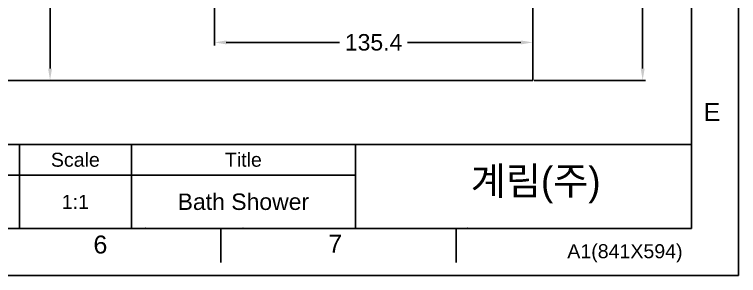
# Model space of a CAD drawing. Header units: millimetres. Extents: x 24023 to 24864, y 1163 to 1757.
# Drawn here: x 24555.6 to 24863.8, y 1162.7 to 1273.8 of the extents above; entities that cross this region are included whole.
import ezdxf

# ---------------------------------------------------------------- set-up
doc = ezdxf.new("R2010")
doc.units = ezdxf.units.MM
doc.linetypes.add('CENTERX2', pattern=[20.32, 12.7, -2.54, 2.54, -2.54])
doc.layers.add('FORM', color=7, linetype='Continuous')
doc.layers.add('벽', color=2, linetype='Continuous')
doc.layers.add('TEXT', color=2, linetype='Continuous', lineweight=13)
doc.styles.get("Standard").update_dxf_attribs({"font": 'arial.ttf'})
doc.dimstyles.new('ISO-25', dxfattribs={"dimtxt": 7, "dimasz": 5, "dimexe": 1.252, "dimexo": 0.625, "dimgap": 1, "dimtad": 1, "dimtih": 1, "dimtoh": 1, "dimdec": 1, "dimdsep": 46, "dimtxsty": 'Standard', "dimcen": 0, "dimclrd": 3, "dimclre": 3, "dimclrt": 4, "dimadec": 0, "dimazin": 0, "dimtfac": 1, "dimtdec": 1, "dimtmove": 0, "dimatfit": 3, "dimfxl": 1, "dimarcsym": 0})

# ---------------------------------------------------------------- blocks, each defined once
blk = doc.blocks.new('*D50')
at = {"color": 3, "lineweight": -2, "transparency": 16777216}
for p, q in [((24727.26, 1520.8), (24569.51, 1520.8)), ((24570.76, 1515.8), (24570.76, 1390.87)), ((24570.76, 1250.77), (24570.76, 1375.69)), ((24727.26, 1245.77), (24569.51, 1245.77))]:
    blk.add_line(p, q, dxfattribs=at)
at = {"color": 3, "transparency": 16777216}
for points in [[(24569.93, 1515.8), (24571.59, 1515.8), (24570.76, 1520.8)], [(24569.93, 1250.77), (24571.59, 1250.77), (24570.76, 1245.77)]]:
    blk.add_solid(points, dxfattribs=at)
at = {"layer": 'Defpoints', "color": 0, "transparency": 16777216}
for p in [(24727.89, 1520.8), (24570.76, 1245.77), (24727.89, 1245.77)]:
    blk.add_point(p, dxfattribs=at)
at = {"color": 4, "transparency": 16777216, "insert": (24570.76, 1383.28), "char_height": 7, "attachment_point": 5}
blk.add_mtext('(1600)', dxfattribs=at)
blk = doc.blocks.new('*D54')
at = {"color": 3, "lineweight": -2, "transparency": 16777216}
for p, q in [((24640.75, 1365.03), (24640.75, 1260.67)), ((24776.17, 1315.31), (24776.17, 1260.67)), ((24645.75, 1261.92), (24693.99, 1261.92)), ((24771.17, 1261.92), (24722.93, 1261.92))]:
    blk.add_line(p, q, dxfattribs=at)
at = {"color": 3, "transparency": 16777216}
for points in [[(24645.75, 1262.75), (24645.75, 1261.08), (24640.75, 1261.92)], [(24771.17, 1262.75), (24771.17, 1261.08), (24776.17, 1261.92)]]:
    blk.add_solid(points, dxfattribs=at)
at = {"layer": 'Defpoints', "color": 0, "transparency": 16777216}
for p in [(24640.75, 1365.66), (24776.17, 1315.94), (24776.17, 1261.92)]:
    blk.add_point(p, dxfattribs=at)
at = {"color": 4, "transparency": 16777216, "insert": (24708.46, 1261.92), "char_height": 7, "attachment_point": 5}
blk.add_mtext('135.4', dxfattribs=at)
blk = doc.blocks.new('*D56')
at = {"color": 3, "lineweight": -2, "transparency": 16777216}
for p, q in [((24815.23, 1342.94), (24824.23, 1342.94)), ((24822.98, 1337.94), (24822.98, 1301.94)), ((24822.98, 1250.77), (24822.98, 1286.76)), ((24776.8, 1245.77), (24824.23, 1245.77))]:
    blk.add_line(p, q, dxfattribs=at)
at = {"color": 3, "transparency": 16777216}
for points in [[(24822.14, 1337.94), (24823.81, 1337.94), (24822.98, 1342.94)], [(24822.14, 1250.77), (24823.81, 1250.77), (24822.98, 1245.77)]]:
    blk.add_solid(points, dxfattribs=at)
at = {"layer": 'Defpoints', "color": 0, "transparency": 16777216}
for p in [(24814.6, 1342.94), (24776.17, 1245.77), (24822.98, 1245.77)]:
    blk.add_point(p, dxfattribs=at)
at = {"color": 4, "transparency": 16777216, "insert": (24822.98, 1294.35), "char_height": 7, "attachment_point": 5}
blk.add_mtext('(400)', dxfattribs=at)

msp = doc.modelspace()

# ---------------------------------------------------------------- linework, layer by layer
at = {"layer": 'FORM', "color": 7, "linetype": 'Continuous'}
for p, q in [((24863.78, 1162.73), (24863.78, 1757.44)), ((24843.75, 1737.42), (24843.75, 1182.76)), ((24843.75, 1182.76), (24042.8, 1182.76)), ((24643.52, 1182.76), (24643.52, 1168.2)), ((24743.63, 1182.76), (24743.63, 1168.2)), ((24022.78, 1162.73), (24863.78, 1162.73))]:
    msp.add_line(p, q, dxfattribs=at)
at = {"layer": 'FORM'}
for p, q in [((24198.94, 1218.51), (24843.75, 1218.51)), ((24557.7, 1182.76), (24557.7, 1218.51)), ((24605.37, 1182.76), (24605.37, 1218.51)), ((24700.73, 1182.76), (24700.73, 1218.51)), ((24142.92, 1205.4), (24700.73, 1205.4))]:
    msp.add_line(p, q, dxfattribs=at)
for p in [(24611.49, 1182.76), (24652.93, 1182.76), (24748.34, 1182.76)]:
    msp.add_point(p, dxfattribs=at)
at = {"layer": '벽'}
for p, q in [((24776.17, 1245.77), (24776.17, 1705.71)), ((24074.97, 1245.77), (24776.17, 1245.77))]:
    msp.add_line(p, q, dxfattribs=at)

# ---------------------------------------------------------------- texts
at = {"layer": 'FORM', "char_height": 7.63, "attachment_point": 5}
for s, width, insert in [('E', 10.0119, (24852.45, 1232.27)), ('6', 50.0595, (24592.19, 1175.87)), ('7', 50.0595, (24692.14, 1176.33))]:
    msp.add_mtext_dynamic_manual_height_columns(s, width=width, gutter_width=12.51, heights=[0], dxfattribs=dict(at, insert=insert))
at = {"layer": 'TEXT'}
msp.add_text('A1(841X594)', height=5.9595, dxfattribs=at).set_placement((24790.91, 1170.09))
at = {"layer": 'TEXT', "attachment_point": 5}
for s, width, insert, char_height in [('Scale', 47.6757, (24581.54, 1211.96), 5.959), ('Title', 95.3515, (24653.05, 1211.96), 5.959), ('1:1', 47.6757, (24581.54, 1194.08), 5.959), ('Bath Shower', 93.2851, (24653.05, 1194.08), 7)]:
    msp.add_mtext_dynamic_manual_height_columns(s, width=width, gutter_width=29.8, heights=[0], dxfattribs=dict(at, insert=insert, char_height=char_height))
at = {"layer": 'TEXT', "linetype": 'CENTERX2', "insert": (24777.43, 1201.21), "char_height": 11.9189, "attachment_point": 5}
msp.add_mtext_dynamic_manual_height_columns('{\\fHYGothic-Medium|b0|i0|c129|p18;계림(주)}', width=143.0272, gutter_width=29.8, heights=[0], dxfattribs=at)

# ---------------------------------------------------------------- dimensions: what is measured, and where the dimension line sits
at = {"color": 6}
for base, p1, p2, text, picture, middle in [((24570.76, 1245.77), (24727.89, 1520.8), (24727.89, 1245.77), '(1600)', '*D50', (24570.76, 1383.28)), ((24822.98, 1245.77), (24814.6, 1342.94), (24776.17, 1245.77), '(400)', '*D56', (24822.98, 1294.35))]:
    dim = msp.add_linear_dim(base=base, p1=p1, p2=p2, angle=90, text=text, dimstyle='ISO-25', override={"dimgap": 3, "dimtad": 0}, dxfattribs=at)
    dim.commit()
    dim.dimension.update_dxf_attribs({"geometry": picture, "text_midpoint": middle})
dim = msp.add_linear_dim(base=(24776.17, 1261.92), p1=(24640.75, 1365.66), p2=(24776.17, 1315.94), dimstyle='ISO-25', override={"dimgap": 3, "dimtad": 0}, dxfattribs=at)
dim.commit()
dim.dimension.update_dxf_attribs({"geometry": '*D54', "text_midpoint": (24708.46, 1261.92)})

doc.saveas('drawing.dxf')
